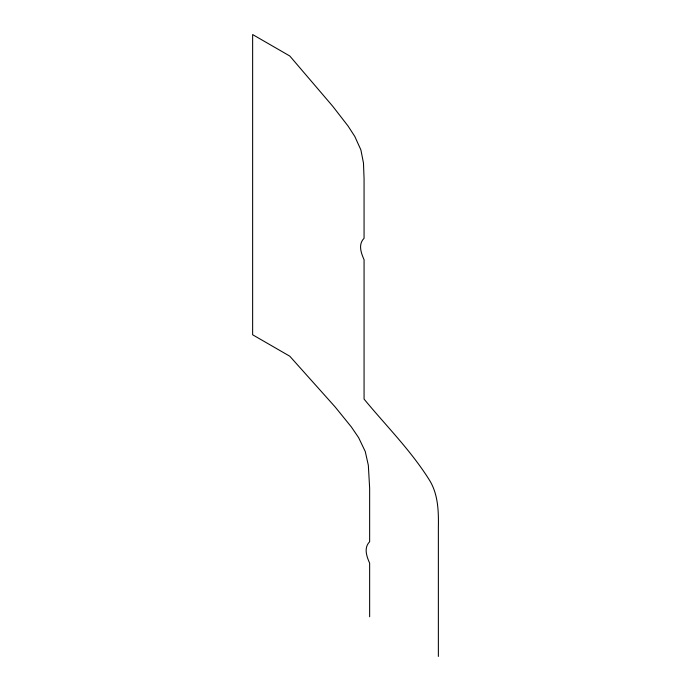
<?xml version="1.0" encoding="UTF-8"?>
<svg xmlns="http://www.w3.org/2000/svg" width="691" height="691" viewBox="0 0 691 691"><rect width="100%" height="100%" fill="white"/><g stroke="black" fill="none" stroke-linecap="round" stroke-linejoin="round"><path stroke-width="1.04" d="M438.362 656.45L438.362 527.777C438.673 511.331 438.249 493.866 429.076 479.528C410.67 450.282 385.975 425.656 364.071 399.113L364.071 259.721C361.065 252.923 357.981 244.433 364.071 238.274L364.062 178.537L363.475 163.05L360.883 149.878L354.785 136.412L348.022 125.987L332.734 106.259L289.788 55.997L252.638 34.55L252.638 334.781L289.788 356.219L335.17 406.982L351.391 427.003L358.62 437.645L365.271 451.534L368.338 465.311L369.642 488.105L369.642 541.718C363.587 547.894 366.645 556.367 369.642 563.165L369.642 616.778"/></g></svg>
